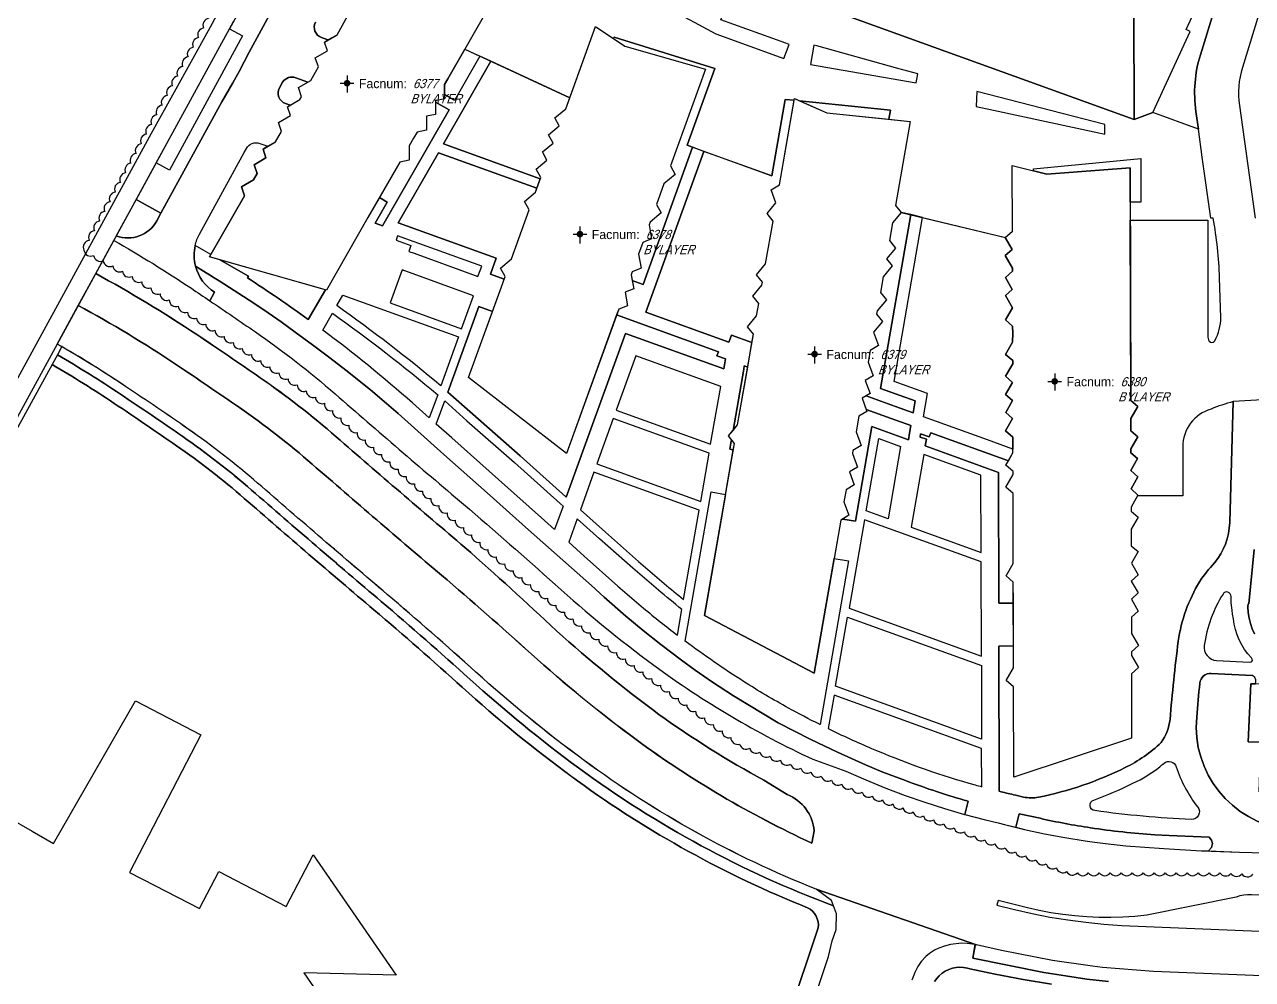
# Model space of a CAD drawing. Header units: inches. Extents: x 1273557 to 1282364, y 239587 to 246310.
# Drawn here: x 1274271 to 1274831, y 241917 to 242352 of the extents above; entities that cross this region are included whole.
import ezdxf
from ezdxf.enums import TextEntityAlignment as Align

# ---------------------------------------------------------------- set-up
doc = ezdxf.new("R2010")
doc.units = ezdxf.units.IN
doc.header["$MEASUREMENT"] = 0
doc.linetypes.add('DASHED2', pattern=[0.375, 0.25, -0.125])
doc.layers.add('BLDG-DATA', color=159, linetype='DASHED2', lineweight=30)
for name, color, linetype in [('BLDG-UW', 231, 'Continuous'), ('GRASS', 3, 'Continuous'), ('PATH', 253, 'Continuous'), ('PATH-ISLAND', 252, 'Continuous'), ('REV-2013', 1, 'Continuous'), ('STREET-NONUW', 4, 'Continuous'), ('STREET-NONUW-ISLAND', 139, 'Continuous'), ('STREET-UW', 50, 'Continuous'), ('Water_Source', 133, 'Continuous')]:
    doc.layers.add(name, color=color, linetype=linetype)
doc.styles.add('SS_LITE', font='FRABK.TTF', dxfattribs={"height": 16})

# ---------------------------------------------------------------- blocks, each defined once
blk = doc.blocks.new('*U1')
for p, q in [((-3.08, 0), (3.08, 0)), ((0, 3.55), (0, -4.2))]:
    blk.add_line(p, q)
at = {"const_width": 1.5}
blk.add_lwpolyline([(-0.75, 0, 1), (0.75, 0, 1)], format="xyb", close=True, dxfattribs=at)
at = {"layer": 'BLDG-DATA', "color": 1, "style": 'SS_LITE'}
blk.add_text('Facnum:', height=4.2, dxfattribs=at).set_placement((27.26, -2.25), align=Align.RIGHT)
at = {"layer": 'BLDG-DATA', "color": 7, "style": 'SS_LITE', "oblique": 20, "width": 0.9, "flags": 8}
for tag, p in [('FACNUM', (29.98, -2.25)), ('OBJECT', (28.84, -9.16))]:
    blk.add_attdef(tag, p, '', height=4.2, dxfattribs=at)

msp = doc.modelspace()

# ---------------------------------------------------------------- linework, layer by layer
for points in [[(1274419.22, 242325.1, -1), (1274417.72, 242325.1, -1)], [(1274525.35, 242256.33, -1), (1274523.85, 242256.33, -1)], [(1274632.3, 242201.64, -1), (1274630.8, 242201.64, -1)], [(1274741.74, 242189.21, -1), (1274740.24, 242189.21, -1)]]:
    msp.add_lwpolyline(points, format="xyb", close=True)
at = {"layer": 'BLDG-UW', "flags": 128}
for points in [[(1274722.72, 242379.08), (1274723.78, 242382.01), (1274709.41, 242387.2), (1274708.35, 242384.27), (1274689.78, 242390.98), (1274687.59, 242384.89), (1274662.69, 242393.88), (1274664.89, 242399.97), (1274633.3, 242411.37), (1274634.36, 242414.3), (1274619.99, 242419.49), (1274618.93, 242416.56), (1274582.4, 242429.75), (1274583.46, 242432.68), (1274569.09, 242437.87), (1274568.03, 242434.94), (1274531.72, 242448.05), (1274532.78, 242450.98), (1274518.41, 242456.17), (1274517.35, 242453.25), (1274481.94, 242466.03), (1274457.8, 242423.98), (1274777.19, 242308.64), (1274777.02, 242359.47)], [(1274557.28, 242254.16), (1274553.27, 242252.59), (1274551.34, 242247.27), (1274552.5, 242240.85), (1274548.41, 242239.16), (1274547.94, 242237.84), (1274549.1, 242231.44), (1274545.17, 242229.9), (1274546.3, 242223.68), (1274542.26, 242222.1), (1274518.49, 242156.29), (1274473.87, 242190.97), (1274489.41, 242233.99), (1274490.51, 242237.04), (1274488.4, 242240.86), (1274493.4, 242245.07), (1274501.46, 242267.37), (1274499.35, 242271.19), (1274504.36, 242275.4), (1274506.81, 242282.19), (1274504.7, 242286.01), (1274509.54, 242290.07), (1274507.5, 242293.77), (1274512.34, 242297.83), (1274510.3, 242301.52), (1274515.14, 242305.61), (1274513.11, 242309.28), (1274518.11, 242313.49), (1274531.66, 242351), (1274545.06, 242342), (1274581.79, 242331.56), (1274565.86, 242287.45), (1274567.99, 242283.58), (1274562.9, 242279.3), (1274559.48, 242269.78), (1274561.57, 242265.98), (1274556.58, 242261.79), (1274556.13, 242260.52)], [(1274654.68, 242189.59), (1274656.86, 242183.69), (1274653.26, 242181.5), (1274655.44, 242175.56), (1274651.72, 242173.3), (1274650.49, 242166.2), (1274652.75, 242160.04), (1274649.02, 242157.78), (1274648.78, 242156.36), (1274651.04, 242150.19), (1274647.44, 242148.01), (1274649.62, 242142.06), (1274645.9, 242139.79), (1274644.95, 242134.35), (1274647.21, 242128.21), (1274643.49, 242125.95), (1274631.37, 242056.19), (1274581.41, 242082.59), (1274595.01, 242160.91), (1274592.3, 242164.38), (1274596.49, 242169.39), (1274603.66, 242210.67), (1274600.95, 242214.13), (1274605.13, 242219.14), (1274606.1, 242224.75), (1274603.36, 242228.03), (1274603.36, 242228.03), (1274607.54, 242233.04), (1274607.79, 242234.4), (1274605.06, 242237.78), (1274609.24, 242242.79), (1274612.63, 242262.31), (1274609.89, 242265.69), (1274613.96, 242270.56), (1274611.77, 242276.52), (1274615.49, 242278.77), (1274622.33, 242318.12), (1274637.13, 242311.58), (1274641.52, 242311.14), (1274675.07, 242307.69), (1274668.42, 242269.42), (1274671.03, 242266.2), (1274667.03, 242261.41), (1274665.63, 242253.37), (1274668.37, 242249.98), (1274664.31, 242245.12), (1274666.96, 242241.86), (1274662.76, 242236.82), (1274661.53, 242229.76), (1274664.27, 242226.38), (1274660.07, 242221.34), (1274659.82, 242219.91), (1274662.56, 242216.53), (1274658.46, 242211.62), (1274660.66, 242205.61), (1274656.94, 242203.35), (1274656.01, 242197.98), (1274658.27, 242191.82)], [(1274721.65, 242287.62), (1274737.34, 242283.72), (1274775.4, 242286.47), (1274775.67, 242180.54), (1274778.84, 242177.78), (1274775.69, 242172.29), (1274775.7, 242169.12), (1274775.7, 242168.09), (1274775.7, 242166.68), (1274778.88, 242163.92), (1274775.72, 242158.44), (1274775.73, 242156.68), (1274778.8, 242154.01), (1274775.71, 242148.53), (1274778.92, 242145.67), (1274775.79, 242140.22), (1274778.94, 242137.42), (1274775.79, 242131.94), (1274775.8, 242130.08), (1274778.97, 242127.33), (1274775.81, 242121.82), (1274775.83, 242117.89), (1274775.83, 242117.89), (1274775.83, 242114.25), (1274779.01, 242111.67), (1274775.96, 242106.35), (1274779.04, 242101.05), (1274775.9, 242098.23), (1274779.06, 242092.8), (1274775.93, 242089.98), (1274779.08, 242084.55), (1274775.92, 242081.71), (1274775.94, 242074.27), (1274779.12, 242068.8), (1274775.95, 242065.95), (1274775.95, 242064.29), (1274779.14, 242058.8), (1274775.98, 242055.96), (1274775.99, 242052.32), (1274775.99, 242052.32), (1274776.02, 242043.6), (1274776.02, 242043.6), (1274776.06, 242026.61), (1274776.06, 242026.61), (1274776.06, 242026.61), (1274722.35, 242008.89), (1274722.25, 242050.06), (1274718.91, 242052.96), (1274722.23, 242058.74), (1274722.13, 242097.68), (1274718.84, 242100.54), (1274722.11, 242106.23), (1274722.11, 242110.15), (1274722.03, 242138.18), (1274718.74, 242141.04), (1274722, 242146.73), (1274722, 242148.18), (1274718.71, 242151.04), (1274721.98, 242156.73), (1274721.95, 242160.65), (1274721.96, 242163.86), (1274718.64, 242166.74), (1274721.83, 242172.28), (1274718.65, 242175.04), (1274721.8, 242180.53), (1274718.63, 242183.29), (1274721.78, 242188.78), (1274718.61, 242191.54), (1274721.88, 242197.23), (1274721.87, 242198.68), (1274718.58, 242201.54), (1274721.81, 242207.16), (1274721.85, 242211.23), (1274721.83, 242214.43), (1274718.54, 242217.29), (1274721.71, 242222.8), (1274718.52, 242228.29), (1274721.68, 242231.06), (1274718.5, 242236.54), (1274721.77, 242239.41), (1274721.77, 242240.86), (1274718.47, 242246.54), (1274721.63, 242249.31), (1274718.45, 242254.79), (1274721.72, 242257.66)]]:
    msp.add_lwpolyline(points, close=True, dxfattribs=at)
msp.add_lwpolyline([(1274493.14, 242377.33), (1274464.34, 242327.16), (1274462.81, 242324.48), (1274462.86, 242317.99), (1274458.7, 242317.12), (1274458.76, 242310.84), (1274454.63, 242310.02), (1274454.65, 242303.68), (1274450.38, 242302.83), (1274448.76, 242300.02), (1274446.79, 242296.59), (1274446.81, 242290.02), (1274442.54, 242289.17), (1274428, 242263.85), (1274409.05, 242230.84), (1274355.76, 242245.97), (1274371.72, 242273.77), (1274370.32, 242277.82), (1274375.89, 242281.05), (1274377.56, 242283.94), (1274376.1, 242287.96), (1274381.51, 242291.1), (1274380.21, 242295.11), (1274385.87, 242298.4), (1274388.58, 242303.15), (1274387.18, 242307.26), (1274392.66, 242310.44), (1274391.29, 242314.41), (1274396.9, 242317.63), (1274397.63, 242318.92), (1274396.26, 242323.08), (1274401.91, 242326.36), (1274404.06, 242330.11), (1274405.45, 242332.53), (1274404, 242336.72), (1274409.51, 242339.92), (1274408.11, 242343.87), (1274413.89, 242347.23), (1274418.89, 242355.95)], dxfattribs=at)
at = {"layer": 'BLDG-UW'}
msp.add_lwpolyline([(1274974.85, 242039.46), (1274974.3, 242039.48), (1274973.26, 242039.52), (1274959.01, 242040.06), (1274947.16, 242040.51), (1274918.2, 242041.6), (1274906.25, 242042.05), (1274876.94, 242043.16), (1274865.26, 242043.6), (1274841.77, 242044.49), (1274842.05, 242051.21), (1274840.46, 242051.24), (1274832.57, 242051.36), (1274830.41, 242051.39), (1274829.18, 242024.94), (1274835.01, 242024.72), (1274834.15, 242002.11), (1274874.65, 242000.58), (1274888.37, 242000.06), (1274932.02, 241998.41), (1274949.93, 241997.73), (1274973.24, 241996.85)], close=True, dxfattribs=at)
at = {"layer": 'GRASS'}
for points in [[(1274589.82, 242356.76), (1274531.82, 242381.76), (1274531.31, 242381.97), (1274521.47, 242386.21), (1274520.44, 242383.35), (1274586.53, 242347.65), (1274617.6, 242336.43), (1274619.91, 242342.81), (1274618.5, 242343.32), (1274588.84, 242354.03)], [(1274364.84, 242349.91), (1274364.84, 242349.91), (1274370.84, 242346.63), (1274337.52, 242285.48), (1274331.47, 242288.79), (1274335.53, 242296.23)], [(1274553.37, 242233.36), (1274575.96, 242295.93), (1274573.5, 242296.82), (1274586.14, 242331.84), (1274540.18, 242346.08), (1274539.95, 242345.44), (1274545.06, 242342), (1274581.79, 242331.56), (1274565.86, 242287.45), (1274567.99, 242283.58), (1274562.9, 242279.3), (1274559.48, 242269.78), (1274561.57, 242265.98), (1274556.58, 242261.79), (1274556.13, 242260.52), (1274557.28, 242254.16), (1274553.27, 242252.59), (1274551.34, 242247.27), (1274552.5, 242240.85), (1274548.41, 242239.16), (1274547.94, 242237.84), (1274548.43, 242235.14)], [(1274678.6, 242329.36), (1274669.44, 242331.89), (1274632.65, 242342.09), (1274631.19, 242342.49), (1274629.65, 242333.62), (1274677.88, 242325.23)], [(1274472.09, 242340.67), (1274479.04, 242337.45), (1274467.46, 242317.27), (1274462.85, 242319.92), (1274462.81, 242324.48), (1274464.34, 242327.16)], [(1274506.55, 242281.47), (1274506.81, 242282.19), (1274504.7, 242286.01), (1274509.54, 242290.07), (1274507.5, 242293.77), (1274512.34, 242297.83), (1274510.3, 242301.52), (1274515.14, 242305.61), (1274513.11, 242309.28), (1274518.11, 242313.49), (1274519.93, 242318.52), (1274484.05, 242335.13), (1274462.4, 242297.41)], [(1274705.27, 242314.57), (1274713.07, 242312.88), (1274761.16, 242302.46), (1274763.86, 242301.88), (1274763.78, 242306.23), (1274705.44, 242321.32)], [(1274431.77, 242261.12), (1274434.64, 242260.09), (1274464.97, 242312.94), (1274458.7, 242316.53), (1274458.76, 242310.84), (1274454.63, 242310.02), (1274454.65, 242303.68), (1274450.38, 242302.83), (1274448.76, 242300.02), (1274446.79, 242296.59), (1274446.81, 242290.02), (1274442.54, 242289.17), (1274433.24, 242272.97), (1274436.82, 242270.92), (1274431.34, 242261.37)], [(1274618.2, 242317.73), (1274612.14, 242282.87), (1274581.14, 242294.06), (1274554.66, 242220.75), (1274592.53, 242207.07), (1274593.69, 242210.3), (1274603.01, 242206.94), (1274603.66, 242210.67), (1274600.95, 242214.13), (1274605.13, 242219.14), (1274606.1, 242224.75), (1274603.36, 242228.03), (1274603.36, 242228.03), (1274607.54, 242233.04), (1274607.79, 242234.4), (1274605.06, 242237.78), (1274609.24, 242242.79), (1274612.63, 242262.31), (1274609.89, 242265.69), (1274613.96, 242270.56), (1274611.77, 242276.52), (1274615.49, 242278.77), (1274622.19, 242317.32)], [(1274666.12, 242312.79), (1274624.75, 242317.05), (1274637.13, 242311.58), (1274641.52, 242311.14), (1274665.41, 242308.68)], [(1274490.08, 242235.85), (1274490.51, 242237.04), (1274488.4, 242240.86), (1274493.4, 242245.07), (1274501.46, 242267.37), (1274499.35, 242271.19), (1274504.36, 242275.4), (1274505.02, 242277.24), (1274460.13, 242293.45), (1274441.79, 242261.51), (1274486.47, 242245.37), (1274483.85, 242238.1)], [(1274731.35, 242285.21), (1274731.34, 242286.03), (1274780.25, 242290.84), (1274780.29, 242270.84), (1274775.44, 242270.83), (1274775.4, 242286.47), (1274737.34, 242283.72)], [(1274670.98, 242266.26), (1274671.03, 242266.2), (1274667.03, 242261.41), (1274665.63, 242253.37), (1274668.37, 242249.98), (1274664.31, 242245.12), (1274666.96, 242241.86), (1274662.76, 242236.82), (1274661.53, 242229.76), (1274664.27, 242226.38), (1274660.07, 242221.34), (1274659.82, 242219.91), (1274662.56, 242216.53), (1274658.46, 242211.62), (1274660.66, 242205.61), (1274656.94, 242203.35), (1274656.01, 242197.98), (1274658.27, 242191.82), (1274654.68, 242189.59), (1274656.86, 242183.69), (1274655.01, 242182.56), (1274668.42, 242177.72), (1274676.47, 242174.81), (1274677.43, 242180.36), (1274661.67, 242186.05), (1274675.42, 242265.2)], [(1274718.45, 242254.79), (1274721.63, 242249.31), (1274718.47, 242246.54), (1274721.77, 242240.86), (1274721.77, 242239.41), (1274718.5, 242236.54), (1274721.68, 242231.06), (1274718.52, 242228.29), (1274721.71, 242222.8), (1274718.54, 242217.29), (1274721.83, 242214.43), (1274721.85, 242211.23), (1274721.81, 242207.16), (1274718.58, 242201.54), (1274721.87, 242198.68), (1274721.88, 242197.23), (1274718.61, 242191.54), (1274721.78, 242188.78), (1274718.63, 242183.29), (1274721.8, 242180.53), (1274718.65, 242175.04), (1274721.83, 242172.28), (1274718.64, 242166.74), (1274721.96, 242163.86), (1274721.95, 242160.65), (1274721.97, 242158.38), (1274710.32, 242162.59), (1274681.24, 242173.09), (1274683.08, 242183.63), (1274667.8, 242189.15), (1274680.78, 242263.91), (1274718.52, 242254.85)], [(1274478.1, 242237.08), (1274479.14, 242239.8), (1274479.82, 242241.68), (1274441.47, 242255.53), (1274440.79, 242253.65), (1274447.6, 242251.19), (1274447.09, 242249.78), (1274446.61, 242248.45), (1274449.01, 242247.58), (1274475.66, 242237.96)], [(1274443.55, 242239.99), (1274438.13, 242224.96), (1274470.61, 242213.23), (1274476.04, 242228.26)], [(1274478.53, 242223.37), (1274464.44, 242184.36), (1274475.78, 242174.23), (1274497.37, 242155.28), (1274518.19, 242136.59), (1274518.37, 242136.44), (1274545.34, 242211.11), (1274590.14, 242194.93), (1274590.92, 242199.44), (1274587.04, 242200.84), (1274587.72, 242202.72), (1274541.31, 242219.48), (1274518.49, 242156.29), (1274473.87, 242190.97), (1274484.76, 242221.12)], [(1274550.14, 242200.87), (1274541.18, 242176.05), (1274584.16, 242160.53), (1274588.75, 242186.93)], [(1274594.4, 242166.89), (1274596.49, 242169.39), (1274601.07, 242195.77), (1274599.52, 242196.33), (1274599.26, 242194.83)], [(1274462.97, 242180.31), (1274473.13, 242171.24), (1274494.72, 242152.29), (1274515.52, 242133.61), (1274516.9, 242132.38), (1274513.04, 242121.68), (1274508.48, 242125.75), (1274487.52, 242144.44), (1274466.21, 242163.43), (1274459.15, 242169.71)], [(1274644.37, 242126.48), (1274650.14, 242125.48), (1274657.63, 242168.62), (1274674.34, 242162.58), (1274674.87, 242165.58), (1274675.47, 242169.08), (1274666.48, 242172.33), (1274655.12, 242176.43), (1274655.44, 242175.56), (1274651.72, 242173.3), (1274650.49, 242166.2), (1274652.75, 242160.04), (1274649.02, 242157.78), (1274648.78, 242156.36), (1274651.04, 242150.19), (1274647.44, 242148.01), (1274649.62, 242142.06), (1274645.9, 242139.79), (1274644.95, 242134.35), (1274647.21, 242128.21)], [(1274539.82, 242172.29), (1274532.36, 242151.62), (1274579.65, 242134.54), (1274583.47, 242156.52)], [(1274592.91, 242158.29), (1274594.51, 242158.01), (1274595.01, 242160.91), (1274593.66, 242162.64), (1274593.38, 242161.01)], [(1274670.78, 242159.61), (1274665.04, 242126.54), (1274655.01, 242130.16), (1274660.76, 242163.23)], [(1274719.87, 242153.05), (1274684.49, 242165.83), (1274683.81, 242163.95), (1274679.9, 242165.36), (1274679.64, 242163.86), (1274682.51, 242162.82), (1274681.98, 242159.82), (1274715.38, 242147.76), (1274715.53, 242088.11), (1274722.15, 242088.13), (1274722.13, 242097.68), (1274718.84, 242100.54), (1274722.11, 242106.23), (1274722.11, 242110.15), (1274722.03, 242138.18), (1274718.74, 242141.04), (1274722, 242146.73), (1274722, 242148.18), (1274718.71, 242151.04)], [(1274707.46, 242111.22), (1274707.38, 242146.4), (1274681.29, 242155.82), (1274675.54, 242122.74)], [(1274654.31, 242126.16), (1274647.3, 242085.81), (1274707.59, 242064.04), (1274707.48, 242106.96)], [(1274707.68, 242026.22), (1274641.13, 242050.26), (1274646.61, 242081.81), (1274707.61, 242059.78)]]:
    msp.add_lwpolyline(points, close=True, dxfattribs=at)
for points in [[(1274800.91, 242349.55), (1274813.4, 242376.68), (1274815, 242380.15), (1274819.85, 242378.83), (1274807.39, 242338.09, 0.109348), (1274805.34, 242312.24), (1274806.46, 242304.22), (1274785.69, 242311.73), (1274802.71, 242348.69)], [(1274387.68, 242322.99), (1274387.68, 242322.99, 0.458416), (1274390.38, 242315.88), (1274392.51, 242315.11), (1274396.9, 242317.63), (1274397.63, 242318.92), (1274396.26, 242323.08), (1274400.62, 242325.62), (1274395.05, 242327.63, 0.349093), (1274389.1, 242325.6), (1274389.1, 242325.6)], [(1274353.22, 242248.81), (1274349.25, 242251.15, -0.069895), (1274351.21, 242256.34), (1274371.57, 242293.54), (1274372.58, 242295.39), (1274372.58, 242295.39, -0.367791), (1274378.67, 242297.69), (1274382.36, 242296.36), (1274380.21, 242295.11), (1274381.51, 242291.1), (1274376.1, 242287.96), (1274377.56, 242283.94), (1274375.89, 242281.05), (1274370.32, 242277.82), (1274371.72, 242273.77), (1274356.36, 242247.01)], [(1274313.3, 242255.52, 0.372927), (1274331.71, 242262.37), (1274333.64, 242265.9), (1274322.35, 242272.08), (1274322.35, 242272.08)], [(1274358.09, 242229.82), (1274355.9, 242225.97, -0.002704), (1274376.67, 242211.77, -0.027724), (1274413.06, 242183.48, 0.003097), (1274471.57, 242133.19, -0.007826), (1274513.3, 242096.64, 0.025229), (1274558.36, 242059.85, 0.049966), (1274630.79, 242016.99), (1274645.8, 242011.59), (1274654.9, 242007.62), (1274664.08, 242003.85), (1274672.91, 242000.5), (1274681.82, 241997.39), (1274690.81, 241994.5), (1274699.87, 241991.84), (1274699.99, 241991.81), (1274701.55, 241997.9, -0.023318), (1274673.01, 242007.27), (1274662.65, 242011.12), (1274654.71, 242014.52), (1274642.03, 242020.18), (1274629.82, 242026.01), (1274614.94, 242033.61), (1274594.58, 242045.89), (1274594.58, 242045.89), (1274584.97, 242052.13), (1274577.2, 242057.56), (1274570.97, 242062.13), (1274561.47, 242069.36), (1274553.45, 242075.72), (1274545.58, 242082.2), (1274535.71, 242090.8), (1274529.9, 242096.14), (1274501.09, 242121.62), (1274482.27, 242138.48), (1274462.63, 242155.9), (1274441.69, 242174.54), (1274436.48, 242179.1), (1274429.13, 242185.31), (1274417.86, 242194.36), (1274410.55, 242200.01), (1274402.73, 242205.91), (1274394.86, 242211.7), (1274388.38, 242216.33), (1274382.44, 242220.46), (1274376, 242224.83), (1274360.13, 242235.11, 0.003607), (1274354.28, 242238.74), (1274349.4, 242241.73, 0.191072)], [(1274373.52, 242237.16), (1274373.04, 242236.42, -0.013306), (1274400.78, 242217.42), (1274408.68, 242230.94), (1274360.52, 242244.62)], [(1274295.97, 242223.77), (1274303.91, 242238.31, -0.023971), (1274349.93, 242210.59, -0.003795), (1274378.87, 242190.89, -0.027721), (1274413.49, 242163.98, 0.003097), (1274472.19, 242113.53, -0.007602), (1274513.98, 242075.53, 0.025237), (1274560.63, 242037.45, 0.031506), (1274608.49, 242007.4), (1274619.13, 242000.98, -0.276859), (1274631.4, 241984.36), (1274630.29, 241978.78, -0.050729), (1274550.3, 242025.94, -0.025244), (1274502.34, 242065.09, 0.007828), (1274461.47, 242100.9, -0.003097), (1274402.61, 242151.48, 0.027733), (1274369.42, 242177.28, 0.003792), (1274340.72, 242196.82, 0.024017)], [(1274461.17, 242187.16, 0.021683), (1274413.77, 242223.73), (1274416.51, 242228.52), (1274469.25, 242209.47)], [(1274455.96, 242172.54), (1274448.26, 242179.39, 0.02207), (1274407.37, 242212.58), (1274411.76, 242220.25, -0.022207), (1274459.79, 242183.09)], [(1274288.46, 242205.04), (1274286.43, 242201.33, -0.016216), (1274315.19, 242183.39, -0.003793), (1274343.63, 242164.03, -0.027737), (1274374.95, 242139.68, 0.003096), (1274434, 242088.93, -0.007829), (1274474.37, 242053.56, 0.025235), (1274523.99, 242013.06, 0.069079), (1274640.11, 241950.2), (1274639.23, 241952.61), (1274632.25, 241957.77, -0.063795), (1274526.49, 242016.47, -0.025237), (1274477.2, 242056.71, 0.007826), (1274436.75, 242092.15, -0.003097), (1274377.72, 242142.88, 0.027723), (1274346.04, 242167.5, 0.003794), (1274317.54, 242186.91, 0.01626)], [(1274778.74, 242137.07), (1274775.79, 242131.94), (1274775.8, 242130.08), (1274778.97, 242127.33), (1274775.81, 242121.82), (1274775.83, 242117.89), (1274775.83, 242117.89), (1274775.83, 242114.25), (1274779.01, 242111.67), (1274775.96, 242106.35), (1274779.04, 242101.05), (1274775.9, 242098.23), (1274779.06, 242092.8), (1274775.93, 242089.98), (1274779.08, 242084.55), (1274775.92, 242081.71), (1274775.94, 242074.27), (1274779.12, 242068.8), (1274775.95, 242065.95), (1274775.95, 242064.29), (1274779.14, 242058.8), (1274775.98, 242055.96), (1274775.99, 242052.32), (1274775.99, 242052.32), (1274776.02, 242043.6), (1274776.02, 242043.6), (1274776.06, 242026.61), (1274776.06, 242026.61), (1274776.06, 242026.61), (1274722.35, 242008.89), (1274722.25, 242050.06), (1274718.91, 242052.96), (1274722.23, 242058.74), (1274722.2, 242068.62), (1274715.58, 242068.61), (1274715.74, 242002.4, 0.003966), (1274722.21, 242000.84, 0.004011), (1274726.76, 241999.79, 0.096303), (1274733.56, 241999.71, 0.067058), (1274773.14, 242013.22, 0.079332), (1274789.53, 242024.66, 0.120383), (1274793.58, 242035.1, -0.012731), (1274797.31, 242070.82, -0.101853), (1274807.03, 242097.9, -0.04203), (1274813.78, 242106.5, 0.168437), (1274820.75, 242124.87), (1274822.32, 242180.01, 0.027105), (1274812.25, 242176.62, 0.332844), (1274799.35, 242159.33), (1274799.4, 242137.13)], [(1274578.95, 242130.54), (1274531, 242147.86), (1274524.8, 242130.68), (1274536.25, 242120.44), (1274551.33, 242107.14), (1274562.98, 242097.17, 0.007579), (1274571.87, 242089.78)], [(1274634.03, 242032.79, -0.000179), (1274633.73, 242032.94, -0.010015), (1274619.65, 242040.33, -0.015103), (1274599.1, 242052.49, -0.017764), (1274572.64, 242070.83), (1274584.46, 242138.88), (1274590.99, 242137.74), (1274581.41, 242082.59), (1274631.37, 242056.19), (1274640.47, 242108.55), (1274647, 242107.42)], [(1274571.09, 242085.28, -0.009016), (1274560.38, 242094.13), (1274548.7, 242104.12), (1274533.59, 242117.45), (1274523.33, 242126.63), (1274519.47, 242115.93), (1274526.59, 242109.56), (1274541.87, 242095.83), (1274553.58, 242085.89, 0.010918), (1274569.05, 242073.54)], [(1274814.77, 242062.04), (1274829.78, 242061.24), (1274830.72, 242061.34), (1274831.11, 242061.97), (1274830.99, 242062.67), (1274830.68, 242063.3), (1274829.03, 242065.12), (1274827.55, 242067.09), (1274826.23, 242069.18), (1274825.09, 242071.39), (1274824.14, 242073.69), (1274823.39, 242076.07), (1274822.84, 242078.51), (1274822.5, 242080.99), (1274822.06, 242083.18), (1274821.84, 242084.89), (1274821.37, 242088.28), (1274821.4, 242091.21, 0.7553), (1274817.71, 242092.3, 0.107491), (1274809.15, 242068.85, 0.438534)], [(1274805.71, 242036.25, 0.403035), (1274846.62, 241985.01), (1274850.41, 241984.45), (1274860.94, 241984.2), (1274873.79, 241983.51), (1274874.65, 242000.58), (1274834.15, 242002.11), (1274835.01, 242024.72), (1274829.18, 242024.94), (1274830.41, 242051.39), (1274832.57, 242051.36), (1274832.62, 242052.46), (1274832.6, 242053.21), (1274832.25, 242054.29), (1274831.13, 242055.16), (1274812.38, 242056.16, 0.39954), (1274807.14, 242051.69, 0.005578)], [(1274637.77, 242030.95, 0.011562), (1274657.51, 242021.94), (1274659.82, 242021.01, 0.03206), (1274704.67, 242005.32, 0.001894), (1274707.74, 242004.48), (1274707.69, 242021.97), (1274640.43, 242046.26)], [(1274806.19, 241995.24, -0.640782), (1274803.29, 241989.58, -0.024273), (1274759.29, 241993.58, -0.783258), (1274758.79, 241998.41, 0.029545), (1274776.67, 242006.04, 0.050498), (1274788.91, 242013.59, -0.002857), (1274790.83, 242015.21, -0.530346), (1274796.4, 242013.6, 0.088438)], [(1274723.26, 241986.03), (1274727.26, 241985.04), (1274736.41, 241983.08), (1274745.61, 241981.35), (1274754.85, 241979.85), (1274758.09, 241979.4), (1274764.12, 241978.57), (1274773.42, 241977.52), (1274790.67, 241976.29), (1274807.93, 241975.33), (1274811.05, 241975.21), (1274811.05, 241975.21), (1274812.51, 241976.8), (1274812.91, 241978.64), (1274812.43, 241980.17), (1274811.45, 241981.5), (1274793.2, 241982.26), (1274786.69, 241982.56, -0.019386), (1274757.33, 241985.76, -0.019483), (1274734.3, 241990.09), (1274724.87, 241992.16)]]:
    msp.add_lwpolyline(points, format="xyb", close=True, dxfattribs=at)
for points in [[(1274404.05, 242352.92, 0.452991), (1274406.8, 242345.91), (1274409.77, 242344.84), (1274413.89, 242347.23), (1274418.89, 242355.95)], [(1274606.48, 241860.24), (1274633.23, 241940.15, 0.325477), (1274628.26, 241949.35, -0.061897), (1274523.47, 242007.17, -0.001597), (1274520.97, 242009, -0.025229), (1274470.97, 242049.81, 0.007828), (1274430.72, 242085.07, -0.003097), (1274371.62, 242135.87, 0.02773), (1274340.75, 242159.87, 0.003793), (1274312.37, 242179.18, 0.016159), (1274283.99, 242196.89), (1274212.67, 242066.9)]]:
    msp.add_lwpolyline(points, format="xyb", dxfattribs=at)
for points in [[(1274831.89, 242112.67), (1274829.4, 242087.84), (1274829.13, 242087.86), (1274829.08, 242086.42), (1274829.23, 242083.87), (1274829.61, 242081.35), (1274830.22, 242078.87), (1274831.06, 242076.47), (1274832.11, 242074.16)], [(1274263.78, 241990.58), (1274274.93, 241984.18), (1274284.65, 241978.6), (1274321.99, 242043.65), (1274351.88, 242028.15), (1274319.36, 241965.42), (1274330.8, 241959.48), (1274351.17, 241948.92), (1274359.95, 241965.86), (1274390.75, 241949.89), (1274402.98, 241973.48), (1274440.91, 241918.57), (1274398.74, 241919.61), (1274484.17, 241795.83)], [(1274927.64, 241951.22), (1274830.66, 241955.18), (1274828.9, 241955.24), (1274827.15, 241955.1), (1274825.43, 241954.76), (1274823.76, 241954.22), (1274782.96, 241945.94), (1274777.51, 241945.37), (1274772.04, 241945), (1274766.57, 241944.84), (1274761.09, 241944.88), (1274755.61, 241945.12), (1274750.14, 241945.57), (1274744.7, 241946.22), (1274739.28, 241947.06), (1274733.9, 241948.11), (1274728.56, 241949.36), (1274715.16, 241952.65), (1274714.68, 241950.52), (1274722.67, 241948.47), (1274730.72, 241946.66), (1274738.82, 241945.1), (1274746.96, 241943.78), (1274755.14, 241942.71), (1274763.34, 241941.88), (1274771.57, 241941.3), (1274849.05, 241937.97)], [(1274891.71, 241915.9), (1274869.56, 241916.91), (1274786.03, 241920.3), (1274762.72, 241922.04), (1274758.23, 241922.67), (1274739.99, 241925.24), (1274716.68, 241929.84), (1274705.33, 241932.47), (1274704.77, 241932.57), (1274704.68, 241932.08), (1274703.63, 241926.32), (1274736.1, 241919.83), (1274745.88, 241918.24), (1274755.7, 241916.85), (1274765.54, 241915.68)], [(1274739.49, 241914.51), (1274726.68, 241916.67), (1274713.92, 241919.1), (1274702.35, 241921.55), (1274701.21, 241921.79), (1274699.5, 241922.11), (1274697.77, 241922.21), (1274696.04, 241922.09), (1274694.34, 241921.75), (1274692.7, 241921.2), (1274691.14, 241920.44), (1274689.68, 241919.49), (1274688.36, 241918.37), (1274687.2, 241917.08), (1274686.2, 241915.66)]]:
    msp.add_lwpolyline(points, dxfattribs=at)
at = {"layer": 'PATH'}
for points in [[(1274493.14, 242377.33), (1274472.09, 242340.67), (1274519.93, 242318.52), (1274531.66, 242351), (1274539.95, 242345.44), (1274540.18, 242346.08), (1274586.14, 242331.84), (1274573.5, 242296.82), (1274612.14, 242282.87), (1274618.2, 242317.73), (1274622.19, 242317.32), (1274622.33, 242318.12), (1274624.75, 242317.05), (1274666.12, 242312.79), (1274665.41, 242308.68), (1274675.07, 242307.69), (1274668.42, 242269.42), (1274670.98, 242266.26), (1274718.52, 242254.85), (1274721.72, 242257.66), (1274721.65, 242287.62), (1274731.35, 242285.21), (1274731.34, 242286.03), (1274780.25, 242290.84), (1274780.29, 242270.84), (1274775.44, 242270.83), (1274775.46, 242262.66), (1274810.72, 242262.75), (1274810.85, 242211.1), (1274810.86, 242209.38, 0.053823), (1274811.11, 242208.1, 0.407528), (1274813.28, 242207.06, 0.154699), (1274814.01, 242207.75, 0.114691), (1274816.75, 242218.4), (1274816.14, 242236.41, 0.036015), (1274813.25, 242263.59), (1274812.15, 242263.59), (1274808.26, 242291.38), (1274806.46, 242304.22), (1274785.69, 242311.73), (1274777.19, 242308.64), (1274457.8, 242423.98)], [(1274839.15, 242373.57), (1274826.52, 242332.24, 0.109348), (1274825.15, 242315.01), (1274828.07, 242294.15), (1274832.33, 242263.63, -0.018517)], [(1274835.7, 242180.84), (1274822.32, 242180.01), (1274820.75, 242124.87, -0.168437), (1274813.78, 242106.5, 0.04203), (1274807.03, 242097.9, 0.101853), (1274797.31, 242070.82, 0.012731), (1274793.58, 242035.1, -0.120383), (1274789.53, 242024.66, -0.079332), (1274773.14, 242013.22, -0.067058), (1274733.56, 241999.71, -0.096303), (1274726.76, 241999.79, -0.004011), (1274722.21, 242000.84, -0.003966), (1274715.74, 242002.4), (1274715.58, 242068.61), (1274722.2, 242068.62), (1274722.15, 242088.13), (1274715.53, 242088.11), (1274715.38, 242147.76), (1274681.98, 242159.82), (1274682.51, 242162.82), (1274679.64, 242163.86), (1274679.9, 242165.36), (1274683.81, 242163.95), (1274684.49, 242165.83), (1274719.87, 242153.05), (1274721.98, 242156.73), (1274721.97, 242158.38), (1274710.32, 242162.59), (1274681.24, 242173.09), (1274683.08, 242183.63), (1274667.8, 242189.15), (1274680.78, 242263.91), (1274675.42, 242265.2), (1274661.67, 242186.05), (1274677.43, 242180.36), (1274676.47, 242174.81), (1274668.42, 242177.72), (1274655.01, 242182.56), (1274653.26, 242181.5), (1274655.12, 242176.43), (1274666.48, 242172.33), (1274675.47, 242169.08), (1274674.87, 242165.58), (1274674.34, 242162.58), (1274657.63, 242168.62), (1274650.14, 242125.48), (1274644.37, 242126.48), (1274643.49, 242125.95), (1274640.47, 242108.55), (1274647, 242107.42), (1274634.03, 242032.79, -0.000179), (1274633.73, 242032.94, -0.010015), (1274619.65, 242040.33, -0.015103), (1274599.1, 242052.49, -0.017764), (1274572.64, 242070.83), (1274584.46, 242138.88), (1274590.99, 242137.74), (1274594.51, 242158.01), (1274592.91, 242158.29), (1274593.38, 242161.01), (1274593.66, 242162.64), (1274592.3, 242164.38), (1274594.4, 242166.89), (1274599.26, 242194.83), (1274599.52, 242196.33), (1274601.07, 242195.77), (1274603.01, 242206.94), (1274593.69, 242210.3), (1274592.53, 242207.07), (1274554.66, 242220.75), (1274581.14, 242294.06), (1274575.96, 242295.93), (1274553.37, 242233.36), (1274548.43, 242235.14), (1274549.1, 242231.44), (1274545.17, 242229.9), (1274546.3, 242223.68), (1274542.26, 242222.1), (1274541.31, 242219.48), (1274587.72, 242202.72), (1274587.04, 242200.84), (1274590.92, 242199.44), (1274590.14, 242194.93), (1274545.34, 242211.11), (1274518.37, 242136.44), (1274518.19, 242136.59), (1274497.37, 242155.28), (1274475.78, 242174.23), (1274464.44, 242184.36), (1274478.53, 242223.37), (1274484.76, 242221.12), (1274489.41, 242233.99), (1274490.08, 242235.85), (1274483.85, 242238.1), (1274486.47, 242245.37), (1274441.79, 242261.51), (1274460.13, 242293.45), (1274505.02, 242277.24), (1274506.55, 242281.47), (1274462.4, 242297.41), (1274484.05, 242335.13), (1274479.04, 242337.45), (1274467.46, 242317.27), (1274462.85, 242319.92), (1274462.86, 242317.99), (1274458.7, 242317.12), (1274458.7, 242316.53), (1274464.97, 242312.94), (1274434.64, 242260.09), (1274431.77, 242261.12), (1274431.34, 242261.37), (1274436.82, 242270.92), (1274433.24, 242272.97), (1274428, 242263.85), (1274409.05, 242230.84), (1274408.68, 242230.94), (1274400.78, 242217.42, 0.013306), (1274373.04, 242236.42), (1274373.52, 242237.16), (1274360.52, 242244.62), (1274355.76, 242245.97), (1274356.36, 242247.01), (1274353.22, 242248.81), (1274349.25, 242251.15, 0.119526), (1274349.4, 242241.73), (1274349.4, 242241.73), (1274354.28, 242238.74, -0.003607), (1274360.13, 242235.11), (1274376, 242224.83), (1274382.44, 242220.46), (1274388.38, 242216.33), (1274394.86, 242211.7), (1274402.73, 242205.91), (1274410.55, 242200.01), (1274417.86, 242194.36), (1274429.13, 242185.31), (1274436.48, 242179.1), (1274441.69, 242174.54), (1274462.63, 242155.9), (1274482.27, 242138.48), (1274501.09, 242121.62), (1274529.9, 242096.14), (1274535.71, 242090.8), (1274545.58, 242082.2), (1274553.45, 242075.72), (1274561.47, 242069.36), (1274570.97, 242062.13), (1274577.2, 242057.56), (1274584.97, 242052.13), (1274594.58, 242045.89), (1274594.58, 242045.89), (1274614.94, 242033.61), (1274629.82, 242026.01), (1274642.03, 242020.18), (1274654.71, 242014.52), (1274662.65, 242011.12), (1274673.01, 242007.27, 0.023318), (1274701.55, 241997.9), (1274699.99, 241991.81), (1274708.92, 241989.52), (1274708.92, 241989.52), (1274715.28, 241987.96), (1274718.16, 241987.3), (1274723.26, 241986.03), (1274724.87, 241992.16), (1274734.3, 241990.09, 0.019483), (1274757.33, 241985.76, 0.019386), (1274786.69, 241982.56), (1274793.2, 241982.26), (1274811.45, 241981.5), (1274812.43, 241980.17), (1274812.91, 241978.64), (1274812.51, 241976.8), (1274811.05, 241975.21), (1274811.05, 241975.21), (1274825.21, 241974.64), (1274842.5, 241974.21)], [(1274627.59, 241896.13), (1274637.85, 241927.12), (1274639.5, 241934.18), (1274641.32, 241939.46), (1274641.47, 241946.48), (1274640.11, 241950.2, -0.069079), (1274523.99, 242013.06, -0.025237), (1274474.37, 242053.57, 0.007828), (1274434, 242088.93, -0.003097), (1274374.95, 242139.69, 0.02773), (1274343.63, 242164.03, 0.003793), (1274315.19, 242183.39, 0.016216), (1274286.43, 242201.33), (1274283.99, 242196.89, -0.016159), (1274312.37, 242179.18, -0.003793), (1274340.75, 242159.87, -0.02773), (1274371.62, 242135.87, 0.003097), (1274430.72, 242085.07, -0.007828), (1274470.97, 242049.81, 0.025237), (1274520.99, 242008.98, 0.001586), (1274523.47, 242007.17, 0.061897), (1274628.26, 241949.35, -0.325472), (1274633.23, 241940.15), (1274606.48, 241860.24, 0.115535)], [(1274832.11, 242074.16), (1274831.06, 242076.47), (1274830.22, 242078.87), (1274829.61, 242081.35), (1274829.23, 242083.87), (1274829.08, 242086.42), (1274829.13, 242087.86), (1274829.4, 242087.84), (1274831.89, 242112.67, 0.017918)], [(1274846.62, 241985.01, -0.403035), (1274805.71, 242036.25, -0.005578), (1274807.14, 242051.69, -0.39954), (1274812.38, 242056.16), (1274831.13, 242055.16)]]:
    msp.add_lwpolyline(points, format="xyb", dxfattribs=at)
for points in [[(1274372.71, 242364.31), (1274364.84, 242349.91), (1274370.84, 242346.63), (1274337.52, 242285.48), (1274331.47, 242288.79), (1274322.35, 242272.08), (1274333.64, 242265.9), (1274361.38, 242316.6), (1274366.47, 242325.21), (1274369.3, 242330.38), (1274373.81, 242339.31), (1274373.81, 242339.31), (1274396.86, 242381.43)], [(1274371.06, 242378.46), (1274355.2, 242349.05), (1274339.59, 242321.08), (1274329.15, 242302.13), (1274091.45, 241866.86)], [(1274777.02, 242359.47), (1274777.19, 242308.64), (1274785.69, 242311.73), (1274802.71, 242348.69), (1274800.91, 242349.55), (1274813.4, 242376.68)], [(1274098.05, 241861.29), (1274335.53, 242296.23), (1274335.53, 242296.23), (1274366.68, 242353.29)], [(1274765.54, 241915.68), (1274755.7, 241916.85), (1274745.88, 241918.24), (1274736.1, 241919.83), (1274703.63, 241926.32), (1274704.77, 241932.57), (1274701.17, 241933.06), (1274698.51, 241933.13), (1274693.46, 241932.58), (1274690.78, 241931.83), (1274688.17, 241930.83), (1274686.18, 241929.92), (1274684, 241928.42), (1274682.31, 241927.08), (1274680.2, 241924.86), (1274678.6, 241922.62), (1274677.28, 241919.75), (1274676.72, 241918.65), (1274675.83, 241916.35)], [(1274686.2, 241915.66), (1274687.2, 241917.08), (1274688.36, 241918.37), (1274689.68, 241919.49), (1274691.14, 241920.44), (1274692.7, 241921.2), (1274694.34, 241921.75), (1274696.04, 241922.09), (1274697.77, 241922.21), (1274699.5, 241922.11), (1274701.21, 241921.79), (1274702.35, 241921.55), (1274713.92, 241919.1), (1274726.68, 241916.67), (1274739.49, 241914.51)]]:
    msp.add_lwpolyline(points, dxfattribs=at)
at = {"layer": 'PATH-ISLAND'}
for points in [[(1274589.82, 242356.76), (1274531.82, 242381.76), (1274531.31, 242381.97), (1274521.47, 242386.21), (1274520.44, 242383.35), (1274586.53, 242347.65), (1274617.6, 242336.43), (1274619.91, 242342.81), (1274618.5, 242343.32), (1274588.84, 242354.03)], [(1274678.6, 242329.36), (1274669.44, 242331.89), (1274632.65, 242342.09), (1274631.19, 242342.49), (1274629.65, 242333.62), (1274677.88, 242325.23)], [(1274705.27, 242314.57), (1274713.07, 242312.88), (1274761.16, 242302.46), (1274763.86, 242301.88), (1274763.78, 242306.23), (1274705.44, 242321.32)], [(1274478.1, 242237.08), (1274479.14, 242239.8), (1274479.82, 242241.68), (1274441.47, 242255.53), (1274440.79, 242253.65), (1274447.6, 242251.19), (1274447.09, 242249.78), (1274446.61, 242248.45), (1274449.01, 242247.58), (1274475.66, 242237.96)], [(1274443.55, 242239.99), (1274438.13, 242224.96), (1274470.61, 242213.23), (1274476.04, 242228.26)], [(1274550.14, 242200.87), (1274541.18, 242176.05), (1274584.16, 242160.53), (1274588.75, 242186.93)], [(1274462.97, 242180.31), (1274473.13, 242171.24), (1274494.72, 242152.29), (1274515.52, 242133.61), (1274516.9, 242132.38), (1274513.04, 242121.68), (1274508.48, 242125.75), (1274487.52, 242144.44), (1274466.21, 242163.43), (1274459.15, 242169.71)], [(1274539.82, 242172.29), (1274532.36, 242151.62), (1274579.65, 242134.54), (1274583.47, 242156.52)], [(1274670.78, 242159.61), (1274665.04, 242126.54), (1274655.01, 242130.16), (1274660.76, 242163.23)], [(1274707.46, 242111.22), (1274707.38, 242146.4), (1274681.29, 242155.82), (1274675.54, 242122.74)], [(1274654.31, 242126.16), (1274647.3, 242085.81), (1274707.59, 242064.04), (1274707.48, 242106.96)], [(1274707.68, 242026.22), (1274641.13, 242050.26), (1274646.61, 242081.81), (1274707.61, 242059.78)]]:
    msp.add_lwpolyline(points, close=True, dxfattribs=at)
for points in [[(1274461.17, 242187.16, 0.021683), (1274413.77, 242223.73), (1274416.51, 242228.52), (1274469.25, 242209.47)], [(1274455.96, 242172.54), (1274448.26, 242179.39, 0.02207), (1274407.37, 242212.58), (1274411.76, 242220.25, -0.022207), (1274459.79, 242183.09)], [(1274578.95, 242130.54), (1274531, 242147.86), (1274524.8, 242130.68), (1274536.25, 242120.44), (1274551.33, 242107.14), (1274562.98, 242097.17, 0.007579), (1274571.87, 242089.78)], [(1274571.09, 242085.28, -0.009016), (1274560.38, 242094.13), (1274548.7, 242104.12), (1274533.59, 242117.45), (1274523.33, 242126.63), (1274519.47, 242115.93), (1274526.59, 242109.56), (1274541.87, 242095.83), (1274553.58, 242085.89, 0.010918), (1274569.05, 242073.54)], [(1274814.77, 242062.04), (1274829.78, 242061.24), (1274830.72, 242061.34), (1274831.11, 242061.97), (1274830.99, 242062.67), (1274830.68, 242063.3), (1274829.03, 242065.12), (1274827.55, 242067.09), (1274826.23, 242069.18), (1274825.09, 242071.39), (1274824.14, 242073.69), (1274823.39, 242076.07), (1274822.84, 242078.51), (1274822.5, 242080.99), (1274822.06, 242083.18), (1274821.84, 242084.89), (1274821.37, 242088.28), (1274821.4, 242091.21, 0.7553), (1274817.71, 242092.3, 0.107491), (1274809.15, 242068.85, 0.438534)], [(1274637.77, 242030.95, 0.011562), (1274657.51, 242021.94), (1274659.82, 242021.01, 0.03206), (1274704.67, 242005.32, 0.001894), (1274707.74, 242004.48), (1274707.69, 242021.97), (1274640.43, 242046.26)], [(1274806.19, 241995.24, -0.640782), (1274803.29, 241989.58, -0.024273), (1274759.29, 241993.58, -0.783258), (1274758.79, 241998.41, 0.029545), (1274776.67, 242006.04, 0.050498), (1274788.91, 242013.59, -0.002857), (1274790.83, 242015.21, -0.530346), (1274796.4, 242013.6, 0.088438)]]:
    msp.add_lwpolyline(points, format="xyb", close=True, dxfattribs=at)
at = {"layer": 'REV-2013'}
msp.add_lwpolyline([(1274355.48, 242354.69, 0.520567), (1274353.11, 242350.29, 0.520567), (1274350.74, 242345.88, 0.520567), (1274348.36, 242341.48, 0.520567), (1274345.99, 242337.08, 0.520567), (1274343.62, 242332.68, 0.520567), (1274341.25, 242328.27, 0.520567), (1274338.88, 242323.87, 0.520567), (1274336.51, 242319.47, 0.520567), (1274334.14, 242315.07, 0.520567), (1274331.77, 242310.67, 0.520567), (1274329.4, 242306.26, 0.520567), (1274327.03, 242301.86, 0.520567), (1274324.66, 242297.46, 0.520567), (1274322.29, 242293.06, 0.520567), (1274319.92, 242288.65, 0.520567), (1274317.55, 242284.25, 0.520567), (1274315.18, 242279.85, 0.520567), (1274312.81, 242275.45, 0.520567), (1274310.44, 242271.04, 0.520567), (1274308.06, 242266.64, 0.520567), (1274305.69, 242262.24, 0.520567), (1274303.32, 242257.84, 0.520567), (1274300.95, 242253.44, 0.520567), (1274298.56, 242249, 0.520567), (1274302.96, 242246.61, 0.520567), (1274307.35, 242244.21, 0.520567), (1274311.74, 242241.82, 0.520567), (1274316.13, 242239.43, 0.520567), (1274320.52, 242237.04, 0.520567), (1274324.89, 242234.62, 0.520567), (1274329.06, 242231.85, 0.520567), (1274333.22, 242229.09, 0.520567), (1274337.39, 242226.32, 0.520567), (1274341.56, 242223.56, 0.520567), (1274345.72, 242220.79, 0.520567), (1274349.89, 242218.03, 0.520567), (1274354.05, 242215.26, 0.520567), (1274358.22, 242212.5, 0.520567), (1274362.39, 242209.74, 0.520567), (1274366.55, 242206.97, 0.520567), (1274370.72, 242204.21, 0.520567), (1274374.88, 242201.44, 0.520567), (1274379.05, 242198.68, 0.520567), (1274383.22, 242195.91, 0.520567), (1274387.38, 242193.15, 0.520567), (1274391.55, 242190.38, 0.520567), (1274395.71, 242187.62, 0.520567), (1274399.88, 242184.85, 0.520567), (1274404.05, 242182.09, 0.520567), (1274408.13, 242179.22, 0.520567), (1274411.86, 242175.89, 0.520567), (1274415.59, 242172.56, 0.520567), (1274419.32, 242169.22, 0.520567), (1274423.05, 242165.89, 0.520567), (1274426.77, 242162.56, 0.520567), (1274430.5, 242159.23, 0.520567), (1274434.23, 242155.9, 0.520567), (1274437.96, 242152.57, 0.520567), (1274441.69, 242149.24, 0.520567), (1274445.42, 242145.91, 0.520567), (1274449.15, 242142.57, 0.520567), (1274452.88, 242139.24, 0.520567), (1274456.6, 242135.91, 0.520567), (1274460.33, 242132.58, 0.520567), (1274464.06, 242129.25, 0.520567), (1274467.79, 242125.92, 0.520567), (1274471.52, 242122.59, 0.520567), (1274475.25, 242119.26, 0.520567), (1274478.98, 242115.92, 0.520567), (1274482.7, 242112.59, 0.520567), (1274486.43, 242109.26, 0.520567), (1274490.29, 242106.08, 0.520567), (1274494.18, 242102.94, 0.520567), (1274498.07, 242099.8, 0.520567), (1274501.96, 242096.66, 0.520567), (1274505.86, 242093.52, 0.520567), (1274509.75, 242090.39, 0.520567), (1274513.64, 242087.25, 0.520567), (1274517.53, 242084.11, 0.520567), (1274521.43, 242080.97, 0.520567), (1274525.32, 242077.83, 0.520567), (1274529.21, 242074.69, 0.520567), (1274533.21, 242071.69, 0.520567), (1274537.22, 242068.71, 0.520567), (1274541.23, 242065.72, 0.520567), (1274545.24, 242062.74, 0.520567), (1274549.25, 242059.75, 0.520567), (1274553.26, 242056.77, 0.520567), (1274557.28, 242053.78, 0.520567), (1274561.29, 242050.8, 0.520567), (1274565.3, 242047.81, 0.520567), (1274569.31, 242044.83, 0.520567), (1274573.32, 242041.84, 0.520567), (1274577.33, 242038.86, 0.520567), (1274581.34, 242035.87, 0.520567), (1274585.36, 242032.89, 0.520567), (1274589.37, 242029.9, 0.520567), (1274593.38, 242026.92, 0.520567), (1274597.39, 242023.93, 0.520567), (1274602, 242022.02, 0.520567), (1274606.65, 242020.21, 0.520567), (1274611.31, 242018.39, 0.520567), (1274615.97, 242016.58, 0.520567), (1274620.63, 242014.77, 0.520567), (1274625.29, 242012.95, 0.520567), (1274629.95, 242011.14, 0.520567), (1274634.61, 242009.32, 0.520567), (1274639.27, 242007.51, 0.520567), (1274643.93, 242005.69, 0.520567), (1274648.59, 242003.88, 0.520567), (1274653.25, 242002.06, 0.520567), (1274657.91, 242000.25, 0.520567), (1274662.56, 241998.44, 0.520567), (1274667.22, 241996.62, 0.520567), (1274671.88, 241994.81, 0.520567), (1274676.54, 241992.99, 0.520567), (1274681.2, 241991.18, 0.520567), (1274685.86, 241989.36, 0.520567), (1274690.52, 241987.55, 0.520567), (1274695.18, 241985.73, 0.520567), (1274699.84, 241983.92, 0.520567), (1274704.5, 241982.11, 0.520567), (1274709.16, 241980.29, 0.520567), (1274713.82, 241978.48, 0.520567), (1274718.47, 241976.66, 0.520567), (1274723.13, 241974.85, 0.520567), (1274727.79, 241973.03, 0.520567), (1274732.45, 241971.22, 0.520567), (1274737.11, 241969.4, 0.520567), (1274741.77, 241967.59, 0.520567), (1274746.43, 241965.78, 0.520567), (1274751.32, 241965.22, 0.520567), (1274756.32, 241965.22, 0.520567), (1274761.32, 241965.22, 0.520567), (1274766.32, 241965.22, 0.520567), (1274771.32, 241965.22, 0.520567), (1274776.32, 241965.22, 0.520567), (1274781.32, 241965.22, 0.520567), (1274786.32, 241965.22, 0.520567), (1274791.32, 241965.22, 0.520567), (1274796.32, 241965.22, 0.520567), (1274801.32, 241965.22, 0.520567), (1274806.32, 241965.22, 0.520567), (1274811.32, 241965.22, 0.520567), (1274816.32, 241965.21, 0.520567), (1274821.32, 241965, 0.520567), (1274826.32, 241964.79, 0.520567), (1274831.31, 241964.58, 0.520567)], format="xyb", dxfattribs=at)
at = {"layer": 'STREET-NONUW'}
msp.add_lwpolyline([(1274869.56, 241916.91), (1274786.03, 241920.3), (1274762.72, 241922.04), (1274758.23, 241922.67), (1274739.99, 241925.24), (1274716.68, 241929.84), (1274705.33, 241932.47), (1274632.25, 241957.77, -0.063782), (1274526.51, 242016.46, -0.025246), (1274477.21, 242056.71, 0.007829), (1274436.73, 242092.16, -0.003096), (1274377.72, 242142.88, 0.027734), (1274346.03, 242167.51, 0.003792), (1274317.54, 242186.9, 0.017398), (1274286.39, 242206.23), (1274295.97, 242223.77, -0.024016), (1274340.72, 242196.82, -0.003793), (1274369.42, 242177.28, -0.027728), (1274402.61, 242151.48, 0.003097), (1274461.47, 242100.9, -0.007826), (1274502.33, 242065.1, 0.02523), (1274550.26, 242025.97, 0.050756), (1274630.29, 241978.78), (1274631.4, 241984.36, 0.276859), (1274619.13, 242000.98), (1274608.49, 242007.4, -0.031506), (1274560.63, 242037.45, -0.025237), (1274513.98, 242075.53, 0.007602), (1274472.19, 242113.53, -0.003097), (1274413.5, 242163.98, 0.027739), (1274378.85, 242190.91, 0.003791), (1274349.95, 242210.58, 0.023979), (1274303.91, 242238.31), (1274312.19, 242253.48, -0.017877), (1274347.49, 242231.63, -0.00109), (1274355.9, 242225.97), (1274355.9, 242225.97, -0.002704), (1274376.67, 242211.77, -0.027724), (1274413.06, 242183.48, 0.003097), (1274471.57, 242133.19, -0.007826), (1274513.3, 242096.64, 0.025229), (1274558.36, 242059.85, 0.049966), (1274630.79, 242016.99), (1274645.8, 242011.59), (1274654.9, 242007.62), (1274664.08, 242003.85), (1274672.91, 242000.5), (1274681.82, 241997.39), (1274690.81, 241994.5), (1274699.87, 241991.84), (1274699.99, 241991.81), (1274708.92, 241989.52), (1274708.92, 241989.52), (1274715.28, 241987.96), (1274718.16, 241987.3), (1274727.26, 241985.04), (1274736.41, 241983.08), (1274745.61, 241981.35), (1274754.85, 241979.85), (1274758.09, 241979.4), (1274764.12, 241978.57), (1274773.42, 241977.52), (1274790.67, 241976.29), (1274807.93, 241975.33), (1274825.21, 241974.64), (1274842.5, 241974.21)], format="xyb", dxfattribs=at)
msp.add_lwpolyline([(1274627.59, 241896.13), (1274637.85, 241927.12), (1274639.5, 241934.18), (1274641.32, 241939.46), (1274641.47, 241946.48), (1274639.23, 241952.61), (1274632.25, 241957.77), (1274705.33, 241932.47), (1274704.77, 241932.57), (1274701.17, 241933.06), (1274698.51, 241933.13), (1274693.46, 241932.58), (1274690.78, 241931.83), (1274688.17, 241930.83), (1274686.18, 241929.92), (1274684, 241928.42), (1274682.31, 241927.08), (1274680.2, 241924.86), (1274678.6, 241922.62), (1274677.28, 241919.75), (1274676.72, 241918.65), (1274675.83, 241916.35)], dxfattribs=at)
at = {"layer": 'STREET-NONUW-ISLAND'}
msp.add_lwpolyline([(1274927.64, 241951.22), (1274830.66, 241955.18), (1274828.9, 241955.24), (1274827.15, 241955.1), (1274825.43, 241954.76), (1274823.76, 241954.22), (1274782.96, 241945.94), (1274777.51, 241945.37), (1274772.04, 241945), (1274766.57, 241944.84), (1274761.09, 241944.88), (1274755.61, 241945.12), (1274750.14, 241945.57), (1274744.7, 241946.22), (1274739.28, 241947.06), (1274733.9, 241948.11), (1274728.56, 241949.36), (1274715.16, 241952.65), (1274714.68, 241950.52), (1274722.67, 241948.47), (1274730.72, 241946.66), (1274738.82, 241945.1), (1274746.96, 241943.78), (1274755.14, 241942.71), (1274763.34, 241941.88), (1274771.57, 241941.3), (1274849.05, 241937.97)], dxfattribs=at)
at = {"layer": 'STREET-UW'}
for points in [[(1274396.86, 242381.43), (1274373.81, 242339.31), (1274373.81, 242339.31), (1274369.3, 242330.38), (1274366.47, 242325.21), (1274361.38, 242316.6), (1274333.64, 242265.9), (1274331.71, 242262.37, -0.372927), (1274313.3, 242255.52), (1274312.19, 242253.48, -0.017877), (1274347.49, 242231.63, -0.00109), (1274355.9, 242225.97), (1274358.09, 242229.82, -0.191072), (1274349.4, 242241.73), (1274349.4, 242241.73, -0.119389), (1274349.25, 242251.14, -0.070032), (1274351.21, 242256.34), (1274371.57, 242293.54), (1274372.58, 242295.39), (1274372.58, 242295.39, -0.367791), (1274378.67, 242297.69), (1274382.36, 242296.36), (1274385.87, 242298.4), (1274388.58, 242303.15), (1274387.18, 242307.26), (1274392.66, 242310.44), (1274391.29, 242314.41), (1274392.51, 242315.11), (1274390.38, 242315.88, -0.458416), (1274387.68, 242322.99), (1274387.68, 242322.99), (1274389.1, 242325.6), (1274389.1, 242325.6, -0.349093), (1274395.05, 242327.63), (1274400.62, 242325.62), (1274401.91, 242326.36), (1274404.06, 242330.11), (1274405.45, 242332.53), (1274404, 242336.72), (1274409.51, 242339.92), (1274408.11, 242343.87), (1274409.77, 242344.84), (1274406.8, 242345.91, -0.452991), (1274404.05, 242352.92)], [(1274835.7, 242180.84), (1274822.32, 242180.01, 0.027105), (1274812.25, 242176.62, 0.332844), (1274799.35, 242159.33), (1274799.4, 242137.13), (1274778.74, 242137.07), (1274778.94, 242137.42), (1274775.79, 242140.22), (1274778.92, 242145.67), (1274775.71, 242148.53), (1274778.8, 242154.01), (1274775.73, 242156.68), (1274775.72, 242158.44), (1274778.88, 242163.92), (1274775.7, 242166.68), (1274775.7, 242168.09), (1274775.7, 242169.12), (1274775.69, 242172.29), (1274778.84, 242177.78), (1274775.67, 242180.54), (1274775.46, 242262.66), (1274810.72, 242262.75), (1274810.85, 242211.1), (1274810.86, 242209.38, 0.053823), (1274811.11, 242208.1, 0.407528), (1274813.28, 242207.06, 0.154699), (1274814.01, 242207.75, 0.114691), (1274816.75, 242218.4), (1274816.14, 242236.41, 0.036015), (1274813.25, 242263.59), (1274812.15, 242263.59), (1274808.26, 242291.38), (1274806.46, 242304.22), (1274805.34, 242312.24, -0.109348), (1274807.39, 242338.09), (1274819.85, 242378.83)], [(1274839.15, 242373.57), (1274826.52, 242332.24, 0.109348), (1274825.15, 242315.01), (1274828.07, 242294.15), (1274832.33, 242263.63, -0.018517)]]:
    msp.add_lwpolyline(points, format="xyb", dxfattribs=at)
at = {"layer": 'Water_Source'}
msp.add_lwpolyline([(1274263.78, 241990.58), (1274274.93, 241984.18), (1274284.65, 241978.6), (1274321.99, 242043.65), (1274351.88, 242028.15), (1274319.36, 241965.42), (1274330.8, 241959.48), (1274351.17, 241948.92), (1274359.95, 241965.86), (1274390.75, 241949.89), (1274402.98, 241973.48), (1274440.91, 241918.57), (1274398.74, 241919.61), (1274484.17, 241795.83)], dxfattribs=at)

# ---------------------------------------------------------------- block references
at = {"layer": 'BLDG-DATA'}
ref = msp.add_blockref('*U1', (1274418.47, 242325.1), dxfattribs=at)
ref.add_attrib('FACNUM', '6377', (1274448.46, 242322.85), dxfattribs={"color": 7, "height": 4.2, "style": 'SS_LITE', "oblique": 20, "width": 0.9})
ref.add_attrib('OBJECT', 'BYLAYER', (1274447.31, 242315.94), dxfattribs={"color": 7, "height": 4.2, "style": 'SS_LITE', "oblique": 20, "width": 0.9})
ref = msp.add_blockref('*U1', (1274524.6, 242256.33), dxfattribs=at)
ref.add_attrib('FACNUM', '6378', (1274554.58, 242254.08), dxfattribs={"color": 7, "height": 4.2, "style": 'SS_LITE', "oblique": 20, "width": 0.9})
ref.add_attrib('OBJECT', 'BYLAYER', (1274553.44, 242247.17), dxfattribs={"color": 7, "height": 4.2, "style": 'SS_LITE', "oblique": 20, "width": 0.9})
ref = msp.add_blockref('*U1', (1274631.55, 242201.64), dxfattribs=at)
ref.add_attrib('FACNUM', '6379', (1274661.53, 242199.39), dxfattribs={"color": 7, "height": 4.2, "style": 'SS_LITE', "oblique": 20, "width": 0.9})
ref.add_attrib('OBJECT', 'BYLAYER', (1274660.39, 242192.49), dxfattribs={"color": 7, "height": 4.2, "style": 'SS_LITE', "oblique": 20, "width": 0.9})
ref = msp.add_blockref('*U1', (1274740.99, 242189.21), dxfattribs=at)
ref.add_attrib('FACNUM', '6380', (1274770.97, 242186.96), dxfattribs={"color": 7, "height": 4.2, "style": 'SS_LITE', "oblique": 20, "width": 0.9})
ref.add_attrib('OBJECT', 'BYLAYER', (1274769.83, 242180.06), dxfattribs={"color": 7, "height": 4.2, "style": 'SS_LITE', "oblique": 20, "width": 0.9})

doc.saveas('drawing.dxf')
